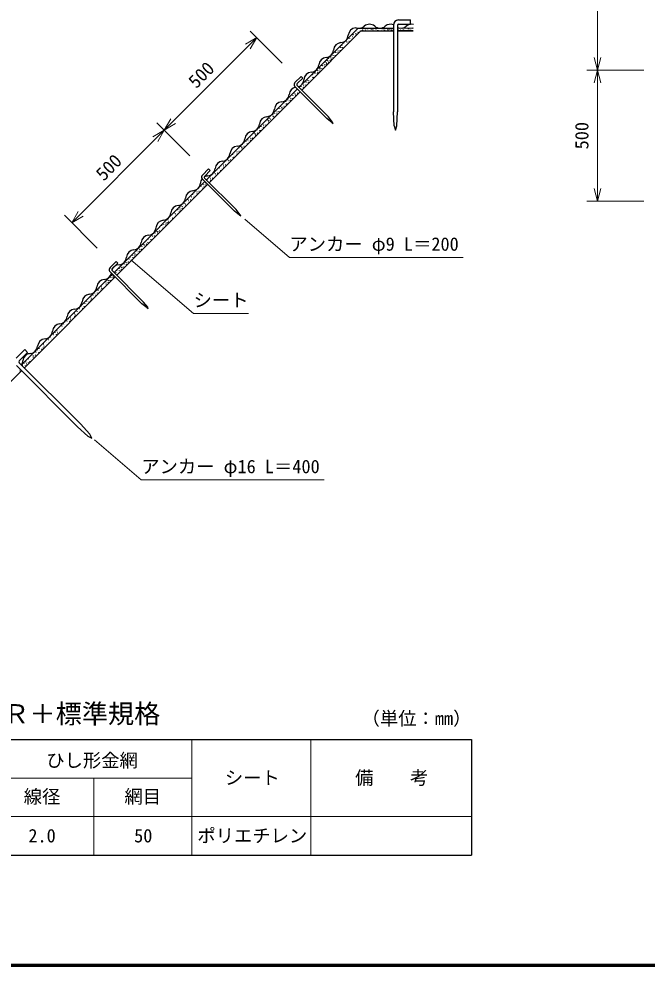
# Model space of a CAD drawing. Units: millimetres, scale not verified. Extents: x 200 to 8200, y 200 to 5824.
# Drawn here: x 1545 to 3947, y 200 to 3816 of the extents above; entities that cross this region are included whole.
import ezdxf
from ezdxf.enums import TextEntityAlignment as Align

# ---------------------------------------------------------------- set-up
doc = ezdxf.new("R2010")
doc.units = ezdxf.units.MM
doc.header["$LTSCALE"] = 20
doc.layers.add('C-MTR', color=5, linetype='Continuous')
doc.layers.add('C-MTR-TXT', color=5, linetype='Continuous')
for name, color, linetype, lineweight in [('C-MTR-FRAM', 5, 'Continuous', 25), ('C-MTR-LINE', 5, 'Continuous', 13), ('C-STR', 7, 'Continuous', 25), ('C-STR-DIM', 1, 'Continuous', 13), ('C-STR-HTXT', 1, 'Continuous', 13), ('C-TTL', 2, 'Continuous', 70)]:
    doc.layers.add(name, color=color, linetype=linetype, lineweight=lineweight)
doc.styles.add('ＭＳ ゴシック', font='')
doc.styles.get('ＭＳ ゴシック').set_extended_font_data('MS Gothic')

msp = doc.modelspace()

# ---------------------------------------------------------------- linework, layer by layer
at = {"layer": 'C-MTR-FRAM'}
for p, q in [((785.73, 1061.57), (3275.3, 1061.57)), ((3275.3, 1061.57), (3275.3, 620.57)), ((785.73, 620.57), (2205.59, 620.57)), ((2205.59, 620.57), (3275.3, 620.57))]:
    msp.add_line(p, q, dxfattribs=at)
at = {"layer": 'C-MTR-LINE'}
for p, q in [((2205.59, 1061.57), (2205.59, 620.57)), ((2661.76, 1061.57), (2661.76, 620.57)), ((1440, 914.57), (2205.59, 914.57)), ((1832, 914.57), (1832, 620.57)), ((785.73, 767.57), (2205.59, 767.57)), ((2205.59, 767.57), (3275.3, 767.57))]:
    msp.add_line(p, q, dxfattribs=at)
at = {"layer": 'C-STR'}
for p, q in [((2996.91, 3811.71), (3042.83, 3811.71)), ((3042.83, 3795.71), (3042.83, 3811.71)), ((2615.84, 3553.79), (2841.95, 3779.89)), ((2626.45, 3543.19), (2852.83, 3769.56)), ((2841.95, 3779.89), (2976.83, 3780.53)), ((2852.83, 3769.56), (2976.83, 3769.56)), ((2976.83, 3790.73), (2976.83, 3460.01)), ((2992.83, 3790.73), (2992.83, 3460.01)), ((2992.83, 3780.6), (3052.77, 3780.88)), ((3052.83, 3769.56), (2992.83, 3769.56)), ((2992.83, 3769.56), (3052.83, 3769.56)), ((2997.38, 3795.71), (3042.83, 3795.71)), ((2600.56, 3572.62), (2623.85, 3595.93)), ((2630.22, 3589.57), (2608.97, 3568.3)), ((2630.22, 3589.57), (2623.85, 3595.93)), ((2262.29, 3200.24), (2609.48, 3547.43)), ((2598.7, 3558.2), (2722.55, 3434.42)), ((2608.67, 3560.96), (2728.92, 3440.78)), ((2272.9, 3189.63), (2620.09, 3536.82)), ((2744.48, 3420.99), (2728.92, 3440.78)), ((2979.83, 3407.4), (2976.83, 3460.01)), ((2989.83, 3407.4), (2992.83, 3460.01)), ((2742.36, 3418.87), (2722.55, 3434.42)), ((2742.36, 3418.87), (2746.96, 3416.39)), ((2746.96, 3416.39), (2744.48, 3420.99)), ((2979.83, 3407.4), (2984.83, 3390.73)), ((2984.83, 3390.73), (2989.83, 3407.4)), ((2247.01, 3219.07), (2270.3, 3242.37)), ((2276.67, 3236.01), (2255.42, 3214.75)), ((2276.67, 3236.01), (2270.3, 3242.37)), ((1908.74, 2846.68), (2255.93, 3193.87)), ((1919.35, 2836.08), (2266.54, 3183.27)), ((2245.15, 3204.64), (2369, 3080.86)), ((2255.12, 3207.4), (2375.36, 3087.23)), ((2388.8, 3065.31), (2369, 3080.86)), ((2390.93, 3067.44), (2375.36, 3087.23)), ((2388.8, 3065.31), (2393.4, 3062.84)), ((2393.4, 3062.84), (2390.93, 3067.44)), ((1893.46, 2865.52), (1916.75, 2888.82)), ((1923.11, 2882.46), (1901.86, 2861.2)), ((1923.11, 2882.46), (1916.75, 2888.82)), ((1555.28, 2493.23), (1902.37, 2840.32)), ((1565.89, 2482.63), (1912.98, 2829.72)), ((1891.6, 2851.09), (2015.45, 2727.31)), ((1901.57, 2853.85), (2021.81, 2733.68)), ((2035.25, 2711.76), (2015.45, 2727.31)), ((2037.37, 2713.88), (2021.81, 2733.68)), ((2035.25, 2711.76), (2039.85, 2709.29)), ((2039.85, 2709.29), (2037.37, 2713.88)), ((1534.63, 2519.64), (1567.09, 2552.12)), ((1546.28, 2508.67), (1578.4, 2540.81)), ((1578.4, 2540.81), (1567.09, 2552.12)), ((1546.58, 2501.92), (1780.5, 2268.14)), ((1212.24, 2128.97), (1554.58, 2471.31)), ((1535.27, 2490.61), (1769.19, 2256.82)), ((1808.53, 2221.75), (1769.19, 2256.82)), ((1815.6, 2228.82), (1780.5, 2268.14)), ((1808.53, 2221.75), (1823.85, 2213.51)), ((1823.85, 2213.51), (1815.6, 2228.82))]:
    msp.add_line(p, q, dxfattribs=at)
for centre in [(2833.55, 3760.65), (2834.31, 3767.59), (2841.78, 3764.52), (2845.74, 3772.71), (2858.16, 3773.46), (2865.33, 3776.27), (2870.84, 3772.39), (2878.02, 3776.89), (2893.15, 3775.74), (2899.02, 3773.86), (2910.35, 3776.61), (2917.11, 3772.1), (2929.91, 3774.84), (2931.31, 3772.24), (2936.88, 3777.82), (2942.87, 3773.38), (2953.44, 3774.88), (2958.64, 3772.24), (2962.73, 3776.81), (2970.2, 3773.38), (2994.14, 3774.76), (3003.31, 3772.24), (3008.88, 3777.82), (3014.87, 3773.38), (3024.49, 3780.07), (3030.64, 3772.24), (3034.73, 3776.81), (3042.2, 3773.38), (3051.82, 3780.07), (2794.78, 3730.17), (2799.61, 3726.71), (2807.31, 3729.56), (2809.39, 3741.1), (2816.6, 3739.41), (2819.91, 3748.13), (2823.45, 3755.16), (2830.67, 3753.48), (2833.89, 3754.52), (2756.12, 3687.83), (2760.84, 3696.23), (2765.66, 3692.77), (2773.37, 3695.62), (2775.44, 3707.16), (2780.17, 3715.56), (2782.66, 3705.47), (2790.06, 3721.77), (2799.95, 3720.58), (2724.53, 3656.24), (2729.26, 3664.64), (2735.78, 3655.71), (2737.1, 3669.92), (2738.41, 3662.61), (2746.67, 3675.2), (2746.68, 3667.32), (2754.05, 3676.3), (2766, 3686.64), (2681.65, 3617.03), (2686.19, 3619.01), (2694.18, 3616.43), (2695.76, 3624.29), (2695.77, 3616.41), (2696.25, 3627.96), (2703.14, 3625.39), (2703.46, 3626.28), (2705.21, 3636.92), (2709.93, 3645.32), (2710.86, 3642.58), (2714.75, 3641.85), (2715.09, 3635.73), (2715.59, 3650.98), (2720.41, 3647.51), (2720.75, 3641.39), (2722.46, 3644.71), (2728.12, 3650.37), (2647.71, 3583.09), (2652.53, 3579.63), (2660.24, 3582.49), (2662.31, 3594.02), (2667.03, 3602.42), (2669.52, 3592.34), (2676.92, 3608.63), (2678.34, 3613.73), (2686.47, 3613.57), (2686.81, 3607.45), (2687.5, 3611.7), (2611.4, 3543.11), (2623.97, 3556.78), (2625.28, 3549.48), (2633.53, 3562.06), (2633.54, 3554.18), (2640.91, 3563.16), (2642.98, 3574.69), (2652.87, 3573.51), (2582.62, 3511.15), (2590, 3512.25), (2592.07, 3523.78), (2596.79, 3532.18), (2601.62, 3528.72), (2601.96, 3522.59), (2609.32, 3531.57), (2541.16, 3472.87), (2545.88, 3481.27), (2550.7, 3477.81), (2551.04, 3471.68), (2558.41, 3480.66), (2560.48, 3492.2), (2565.21, 3500.6), (2567.7, 3490.51), (2571.73, 3491.66), (2573.06, 3505.87), (2574.36, 3498.57), (2582.63, 3503.27), (2501.8, 3435.68), (2516.49, 3449.3), (2517.8, 3442), (2522.14, 3454.96), (2526.06, 3446.7), (2531.71, 3460.24), (2531.72, 3452.36), (2539.09, 3461.34), (2463.38, 3398.77), (2471.23, 3404.05), (2480.8, 3409.33), (2480.81, 3401.45), (2488.17, 3410.43), (2490.25, 3421.96), (2494.97, 3430.36), (2499.79, 3426.89), (2500.13, 3420.77), (2506.62, 3432.21), (2506.96, 3426.09), (2439.33, 3371.05), (2444.06, 3379.45), (2448.88, 3375.98), (2449.22, 3369.86), (2456.59, 3378.84), (2458.66, 3390.37), (2465.87, 3388.69), (2469.91, 3389.84), (2472.54, 3396.74), (2393.15, 3328.54), (2405.68, 3327.93), (2407.75, 3339.46), (2412.47, 3347.86), (2419, 3338.93), (2420.32, 3353.14), (2421.63, 3345.83), (2429.89, 3358.42), (2429.9, 3350.53), (2437.26, 3359.51), (2361.56, 3296.95), (2369.41, 3302.22), (2370.72, 3294.92), (2378.98, 3307.51), (2378.98, 3299.62), (2386.35, 3308.6), (2388.42, 3320.13), (2397.97, 3325.07), (2398.31, 3318.95), (2328.06, 3256.59), (2335.44, 3257.69), (2337.51, 3269.22), (2342.24, 3277.62), (2347.06, 3274.16), (2347.4, 3268.04), (2354.77, 3277.02), (2356.84, 3288.55), (2364.05, 3286.87), (2368.09, 3288.02), (2286.6, 3218.31), (2291.32, 3226.71), (2296.15, 3223.25), (2303.85, 3226.1), (2305.93, 3237.64), (2310.65, 3246.04), (2317.18, 3237.11), (2318.5, 3251.31), (2319.81, 3244.01), (2328.07, 3248.71), (2250.62, 3183.43), (2260.18, 3188.71), (2267.59, 3200.4), (2277.15, 3205.68), (2277.16, 3197.8), (2284.53, 3206.78), (2296.49, 3217.12), (2216.67, 3149.49), (2226.24, 3154.77), (2226.25, 3146.89), (2233.62, 3155.87), (2235.69, 3167.4), (2240.41, 3175.8), (2245.57, 3166.21), (2249.29, 3169.22), (2252.94, 3175.19), (2260.19, 3180.83), (2179.12, 3110.83), (2184.78, 3116.49), (2189.5, 3124.89), (2194.32, 3121.42), (2194.66, 3115.3), (2202.03, 3124.28), (2204.1, 3135.81), (2208.83, 3144.21), (2215.35, 3135.28), (2217.98, 3142.18), (2138.59, 3073.98), (2151.12, 3073.37), (2152.26, 3087.65), (2158.78, 3078.71), (2160.11, 3092.92), (2161.41, 3085.62), (2169.67, 3098.2), (2169.68, 3090.32), (2175.33, 3103.86), (2182.7, 3104.96), (2114.82, 3037.07), (2114.85, 3047.67), (2116.16, 3040.36), (2124.42, 3052.95), (2124.42, 3045.06), (2131.79, 3054.04), (2133.86, 3065.58), (2143.41, 3070.51), (2143.75, 3064.39), (2070.71, 3006.09), (2075.53, 3002.63), (2083.24, 3005.49), (2085.31, 3017.02), (2090.03, 3025.42), (2096.56, 3016.49), (2097.88, 3030.69), (2099.19, 3023.39), (2107.45, 3035.98), (2107.45, 3028.09), (2113.53, 3033.46), (2034.4, 2966.11), (2040.18, 2975.17), (2046.7, 2966.24), (2049.34, 2973.14), (2056.54, 2985.07), (2063.91, 2986.16), (2065.98, 2997.69), (2075.87, 2996.51), (1996.06, 2928.87), (2005.62, 2934.15), (2013, 2935.25), (2015.07, 2946.78), (2019.79, 2955.18), (2024.62, 2951.72), (2024.96, 2945.59), (2028.83, 2962.74), (2032.32, 2954.57), (2035.35, 2953.81), (2037.98, 2960.71), (1966.51, 2898.23), (1971.24, 2906.63), (1977.76, 2897.7), (1979.09, 2911.9), (1980.39, 2904.6), (1988.65, 2917.18), (1988.66, 2909.3), (1994.73, 2914.67), (1997.36, 2921.57), (2005.63, 2926.27), (1928.17, 2860.99), (1937.74, 2866.27), (1937.75, 2858.39), (1945.12, 2867.37), (1947.19, 2878.9), (1951.91, 2887.3), (1956.73, 2883.84), (1957.07, 2877.71), (1964.44, 2886.69), (1896.28, 2827.99), (1901, 2836.39), (1905.82, 2832.92), (1906.16, 2826.8), (1915.6, 2847.31), (1920.33, 2855.71), (1926.85, 2846.78), (1929.48, 2853.68), (1852.44, 2787.83), (1860.29, 2793.11), (1861.6, 2785.8), (1869.87, 2790.5), (1875.94, 2795.87), (1877.26, 2810.08), (1878.57, 2802.77), (1886.83, 2815.36), (1886.84, 2807.48), (1894.21, 2816.46), (1820.69, 2753.51), (1826.32, 2748.57), (1828.39, 2760.11), (1833.12, 2768.51), (1837.94, 2765.04), (1838.28, 2758.92), (1845.65, 2767.9), (1847.72, 2779.43), (1858.97, 2778.9), (1782.21, 2717.59), (1787.03, 2714.13), (1794.74, 2716.99), (1796.81, 2728.52), (1803.72, 2736.54), (1805.03, 2729.23), (1813.3, 2733.94), (1818.95, 2747.48), (1818.95, 2739.59), (1819.37, 2739.3), (1822, 2746.2), (1757.15, 2677.08), (1758.47, 2691.28), (1759.78, 2683.98), (1768.04, 2696.57), (1768.04, 2688.68), (1775.41, 2697.66), (1777.48, 2709.19), (1787.37, 2708.01), (1709.6, 2641.31), (1714.32, 2649.71), (1719.15, 2646.25), (1719.49, 2640.12), (1726.85, 2649.1), (1728.93, 2660.64), (1733.65, 2669.04), (1740.18, 2660.11), (1741.5, 2674.31), (1742.81, 2667.01), (1751.07, 2671.71), (1678.01, 2609.73), (1682.74, 2618.13), (1689.26, 2609.2), (1690.59, 2623.4), (1691.89, 2616.1), (1700.15, 2628.68), (1700.16, 2620.8), (1707.53, 2629.78), (1639.67, 2572.49), (1649.24, 2577.77), (1649.25, 2569.89), (1656.62, 2578.87), (1658.69, 2590.4), (1663.41, 2598.8), (1668.24, 2595.34), (1668.57, 2589.21), (1675.94, 2598.19), (1595.53, 2530.92), (1610.13, 2541.84), (1614.86, 2550.24), (1621.38, 2541.31), (1622.7, 2555.52), (1624.01, 2548.21), (1632.28, 2552.92), (1638.35, 2558.28), (1640.98, 2565.19), (1563.94, 2499.33), (1571.79, 2504.61), (1573.1, 2497.3), (1580.25, 2515.86), (1581.37, 2502.01), (1586.78, 2506.93), (1589.41, 2513.83), (1600.35, 2527.45), (1600.69, 2521.33), (1608.06, 2530.31), (1549.78, 2470.42), (1559.22, 2490.93), (1570.47, 2490.4)]:
    msp.add_circle(centre, 0.3, dxfattribs=at)
for centre, radius, start, end in [((2997.83, 3790.73), 21, 92.49393, 180), ((2997.83, 3790.73), 5, 95.11233, 180), ((2609.25, 3564.17), 12.12, 135.76262, 209.53793), ((2612.21, 3564.49), 5, 130.3409, 225.01704), ((2495.52, 3411.63), 30.42, 75.4977, 75.50979), ((2255.69, 3210.62), 12.12, 135.76262, 209.53793), ((2258.65, 3210.94), 5, 130.3409, 225.01704), ((1902.14, 2857.06), 12.12, 135.76262, 209.53793), ((1905.1, 2857.39), 5, 130.3409, 225.01704), ((1550.12, 2505.46), 5, 140.12937, 225.01704), ((1549.44, 2476.54), 0.3, 148.29852, 301.73556)]:
    msp.add_arc(centre, radius, start, end, dxfattribs=at)
at = {"layer": 'C-STR', "color": 1}
for centre, start, end in [((2834.93, 3751.04), 93.88791, 176.11209), ((2830.81, 3811.73), 273.88791, 280.24729), ((2845.76, 3810.69), 251.72381, 311.11209), ((2885.76, 3764.85), 48.88791, 131.11209), ((2925.76, 3810.69), 228.88791, 311.11209), ((2965.76, 3764.85), 68.38234, 131.11209), ((3005.76, 3810.69), 244.84068, 261.04303), ((3005.76, 3810.69), 279.49419, 311.11209), ((3045.76, 3764.85), 74.92537, 131.11209), ((2778.36, 3694.47), 93.88791, 176.11209), ((2774.24, 3755.17), 273.88791, 356.11209), ((2717.67, 3698.6), 273.88791, 356.11209), ((2721.79, 3637.9), 93.88791, 176.11209), ((2661.1, 3642.03), 273.88791, 356.11209), ((2604.53, 3585.46), 286.74882, 356.11209), ((2665.23, 3581.34), 93.88791, 176.11209), ((2608.66, 3524.77), 101.92221, 176.11209), ((2547.96, 3528.89), 273.88791, 356.11209), ((2552.09, 3468.2), 93.88791, 176.11209), ((2495.52, 3411.63), 93.88791, 176.11209), ((2491.4, 3472.32), 273.88791, 356.11209), ((2434.83, 3415.75), 273.88791, 356.11209), ((2438.95, 3355.06), 93.88791, 176.11209), ((2382.38, 3298.49), 93.88791, 176.11209), ((2378.26, 3359.19), 273.88791, 356.11209), ((2321.69, 3302.62), 273.88791, 356.11209), ((2325.81, 3241.92), 93.88791, 176.11209), ((2265.12, 3246.05), 273.88791, 356.11209), ((2208.55, 3189.48), 273.88791, 356.11209), ((2269.25, 3185.36), 141.41928, 176.11209), ((2269.25, 3185.36), 93.88791, 120.7719), ((2212.68, 3128.79), 93.88791, 176.11209), ((2151.98, 3132.91), 273.88791, 356.11209), ((2095.42, 3076.34), 273.88791, 356.11209), ((2156.11, 3072.22), 93.88791, 176.11209), ((2099.54, 3015.65), 93.88791, 176.11209), ((2038.85, 3019.77), 273.88791, 356.11209), ((2042.97, 2959.08), 93.88791, 176.11209), ((1986.4, 2902.51), 93.88791, 176.11209), ((1982.28, 2963.21), 273.88791, 356.11209), ((1925.71, 2906.64), 273.88791, 356.11209), ((1929.83, 2845.94), 93.88791, 162.88571), ((1869.14, 2850.07), 273.88791, 348.08123), ((1812.57, 2793.5), 273.88791, 356.11209), ((1873.27, 2789.38), 93.88791, 176.11209), ((1816.7, 2732.81), 93.88791, 176.11209), ((1756, 2736.93), 273.88791, 356.11209), ((1699.44, 2680.36), 273.88791, 356.11209), ((1760.13, 2676.24), 93.88791, 176.11209), ((1703.56, 2619.67), 93.88791, 176.11209), ((1642.87, 2623.8), 273.88791, 356.11209), ((1646.99, 2563.1), 93.88791, 176.11209), ((1590.42, 2506.53), 123.1, 176.11209), ((1590.42, 2506.53), 93.88791, 123.1), ((1586.3, 2567.23), 273.88791, 356.11209), ((1529.73, 2510.66), 325.88315, 356.11209)]:
    msp.add_arc(centre, 30.42, start, end, dxfattribs=at)
at = {"layer": 'C-STR-DIM'}
for p, q in [((3757.1, 4119.33), (3757.1, 3619.33)), ((2428.75, 3769.37), (2551.96, 3646.16)), ((2454.19, 3743.93), (2100.63, 3390.38)), ((2454.19, 3743.93), (2410.89, 3718.93)), ((2454.19, 3743.93), (2429.19, 3700.63)), ((3934.45, 3619.33), (3717.1, 3619.33)), ((3757.1, 3619.33), (3757.1, 3119.33)), ((2198.41, 3292.6), (2072.35, 3418.66)), ((2100.63, 3390.38), (2125.63, 3433.68)), ((2100.63, 3390.38), (2143.94, 3415.38)), ((2100.63, 3390.38), (1747.08, 3036.83)), ((2100.63, 3390.38), (2057.33, 3365.38)), ((2100.63, 3390.38), (2075.63, 3347.08)), ((3934.45, 3119.33), (3717.1, 3119.33)), ((1747.08, 3036.83), (1772.08, 3080.13)), ((1844.86, 2939.05), (1718.8, 3065.11)), ((1747.08, 3036.83), (1790.38, 3061.83))]:
    msp.add_line(p, q, dxfattribs=at)
for points in [[(3744.16, 3667.63), (3757.1, 3619.33), (3770.04, 3667.63)], [(3770.04, 3571.03), (3757.1, 3619.33), (3744.16, 3571.03)], [(3744.16, 3167.63), (3757.1, 3119.33), (3770.04, 3167.63)]]:
    msp.add_lwpolyline(points, dxfattribs=at)
at = {"layer": 'C-STR-HTXT'}
for p, q in [((2408.71, 3049.78), (2579.32, 2904.26)), ((1972.89, 2894.6), (2213.01, 2689.79)), ((2579.32, 2904.26), (3244.32, 2904.26)), ((2213.01, 2689.79), (2423.01, 2689.79)), ((1833.8, 2206.91), (2012.83, 2054.2)), ((2012.83, 2054.2), (2712.83, 2054.2))]:
    msp.add_line(p, q, dxfattribs=at)
at = {"layer": 'C-TTL'}
msp.add_lwpolyline([(200, 200), (8200, 200), (8200, 5740), (200, 5740)], close=True, dxfattribs=at)

# ---------------------------------------------------------------- texts
at = {"layer": 'C-MTR', "style": 'ＭＳ ゴシック'}
msp.add_text('ドレーンシートＲ＋標準規格', height=73.31, dxfattribs=at).set_placement((785.73, 1101.57), align=Align.BOTTOM_LEFT)
at = {"layer": 'C-MTR-TXT', "style": 'ＭＳ ゴシック'}
msp.add_text('（単位：mm）', height=51.32, dxfattribs=at).set_placement((2855.3, 1101.57), align=Align.BOTTOM_LEFT)
msp.add_text('ひし形金網', height=51.32, dxfattribs=at).set_placement((1649.75, 982.36), align=Align.MIDDLE_LEFT)
for s, p in [('シート', (2437.4, 915.97)), ('備\u3000\u3000考', (2970.47, 915.97)), ('ポリエチレン', (2437.4, 694.49)), ('2.0', (1633.47, 694.49)), ('50', (2020.45, 694.49))]:
    msp.add_text(s, height=51.32, dxfattribs=at).set_placement(p, align=Align.MIDDLE_CENTER)
for s, p in [('線径', (1633.47, 802.69)), ('網目', (2018.5, 802.69))]:
    msp.add_text(s, height=51.32, dxfattribs=at).set_placement(p, align=Align.BOTTOM_CENTER)
at = {"layer": 'C-STR-DIM', "color": 7, "style": 'ＭＳ ゴシック'}
for p in [(2234.3, 3536.03), (1880.61, 3182.6)]:
    msp.add_text('500', height=51.32, rotation=45.319, dxfattribs=at).set_placement(p, align=Align.BOTTOM_LEFT)
msp.add_text('500', height=51.32, rotation=90, dxfattribs=at).set_placement((3738.15, 3369.33), align=Align.BOTTOM_CENTER)
at = {"layer": 'C-STR-HTXT', "color": 7, "style": 'ＭＳ ゴシック'}
for s, p in [('アンカー φ9 L＝200', (2579.32, 2914.26)), ('シート', (2213.01, 2699.79)), ('アンカー φ16 L＝400', (2012.83, 2064.2))]:
    msp.add_text(s, height=51.32, dxfattribs=at).set_placement(p, align=Align.BOTTOM_LEFT)

doc.saveas('drawing.dxf')
